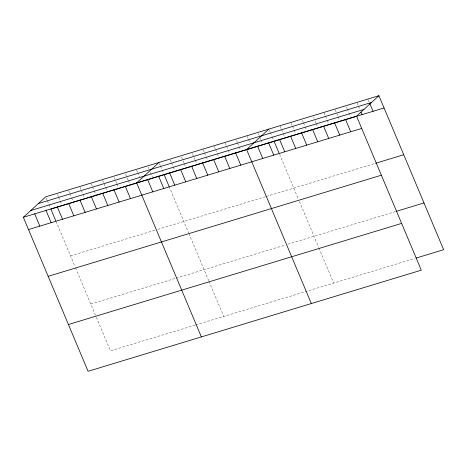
<?xml version="1.0" encoding="UTF-8"?>
<svg xmlns="http://www.w3.org/2000/svg" width="467" height="467" viewBox="0 0 467 467"><rect width="100%" height="100%" fill="white"/><g stroke="black" fill="none" stroke-linecap="round" stroke-linejoin="round"><path stroke-width="0.35" stroke-dasharray="2.33 1.75" d="M70.523 255.863L155.155 230.178M157.823 229.367L265.595 196.66M266.283 196.455L374.867 163.503M90.779 304.052L175.417 278.367M176.082 278.169L285.168 245.064M287.911 244.229L395.812 211.487M195.078 325.143L110.445 350.828L95.694 315.745M195.743 324.939L414.784 258.467M368.189 99.687L369.274 102.267M357.191 103.026L358.277 105.606M358.551 106.248L359.905 109.476M346.467 107.007L347.01 108.297M347.285 108.945L350.536 116.686M335.201 109.698L337.915 116.149M338.184 116.797L339.544 120.025M324.203 113.037L325.289 115.618M325.563 116.26L326.918 119.488M327.192 120.136L328.815 124.006M313.48 117.019L314.022 118.309M315.108 120.889L315.92 122.827M316.194 123.469L317.548 126.697M302.488 120.352L303.299 122.29M303.568 122.938L304.928 126.16M305.196 126.808L306.556 130.036M291.215 123.049L292.301 125.629M292.575 126.271L293.93 129.499M294.204 130.147L295.558 133.369M280.223 126.382L281.309 128.962M281.578 129.61L282.932 132.838M283.206 133.48L284.561 136.708M269.5 130.363L270.037 131.653M270.311 132.301L271.94 136.171M272.208 136.819L273.837 140.69M279.57 154.326L298.273 198.819M299.4 201.499L318.669 247.347M318.943 247.995L333.689 283.078M258.502 133.702L259.313 135.64M260.399 138.22L260.942 139.51M261.216 140.153L262.571 143.381M247.236 136.393L248.321 138.973M248.59 139.621L249.944 142.849M236.512 140.374L237.324 142.312M237.592 142.955L238.952 146.183M239.221 146.831L240.581 150.053M225.24 143.065L226.326 145.651M226.6 146.294L229.583 153.392M214.248 146.405L215.334 148.985M215.602 149.633L216.957 152.855M217.231 153.503L218.585 156.731M203.25 149.744L204.336 152.324M204.604 152.966L205.965 156.194M206.233 156.842L207.862 160.712M192.527 153.725L194.967 159.533M195.241 160.175L196.595 163.403M181.529 157.064L183.975 162.866M184.243 163.514L185.597 166.742M170.262 159.755L171.348 162.335M171.623 162.977L172.977 166.205M173.245 166.853L174.874 170.724M159.539 163.736L160.35 165.668M160.625 166.316L163.608 173.415M169.066 186.397L188.598 232.858M188.878 233.529L208.714 280.714M208.988 281.368L223.734 316.445M148.208 167.174L148.751 168.464M150.38 172.335L152.277 176.853M136.609 169.965L137.421 171.903M137.695 172.545L139.592 177.063M125.553 174.051L127.993 179.859M128.262 180.501L129.622 183.729M114.222 177.489L116.662 183.297M116.937 183.94L118.291 187.168M102.623 180.28L105.338 186.736M105.606 187.378L106.961 190.606M91.293 183.718L92.378 186.298M92.647 186.946L94.007 190.168M94.276 190.816L95.904 194.686M79.962 187.156L81.048 189.736M81.322 190.384L82.677 193.607M82.951 194.254L84.574 198.125M68.637 190.594L69.723 193.175M69.992 193.823L71.346 197.045M71.62 197.693L73.249 201.563M57.575 194.675L58.393 196.613M58.661 197.261L60.021 200.483M60.29 201.131L61.644 204.359M46.251 198.113L47.062 200.051M47.33 200.699L50.319 207.797M56.046 221.428L75.024 266.569M75.584 267.906L95.426 315.097"/><path stroke-width="0.7" d="M378.912 95.706L356.554 116.172L421.292 270.177L88.088 371.294L23.35 217.289L45.708 196.823L378.912 95.706L443.65 249.711L416.161 258.053M158.996 162.446L136.638 182.912L201.376 336.911M268.957 129.073L246.599 149.539L311.337 303.544M38.329 203.577L371.534 102.46M30.729 210.535L363.933 109.418M23.35 217.289L356.554 116.172M384.067 107.965L50.862 209.088L55.777 220.78M28.505 229.554L361.709 128.431M375.55 163.292L403.727 154.74M48.165 276.33L381.376 175.207M396.501 211.277L423.989 202.935M68.427 324.518L401.632 223.401M369.817 103.557L373.069 111.304M360.991 112.057L362.077 114.637M345.562 119.511L350.717 131.77M334.565 122.844L339.719 135.109M323.573 126.183L328.721 138.442M312.575 129.522L317.729 141.781M301.577 132.856L306.731 145.12M290.585 136.195L295.734 148.453M279.587 139.534L284.742 151.793M274.111 141.338L279.027 153.03M268.589 142.867L273.744 155.126M257.597 146.206L262.746 158.465M235.602 152.878L240.756 165.137M224.609 156.217L229.764 168.476M213.612 159.551L218.766 171.815M202.614 162.89L207.768 175.148M191.622 166.229L196.776 178.487M180.624 169.562L185.778 181.826M169.626 172.901L174.781 185.16M164.15 174.705L169.066 186.397M158.634 176.24L163.789 188.499M147.636 179.573L152.791 191.838M125.314 186.351L130.468 198.609M113.983 189.789L119.138 202.048M102.652 193.227L107.807 205.486M91.322 196.665L96.476 208.924M79.997 200.104L85.152 212.362M68.667 203.542L73.821 215.801M57.336 206.98L62.49 219.239M46.005 210.419L51.16 222.677M34.681 213.857L39.835 226.116"/></g></svg>
